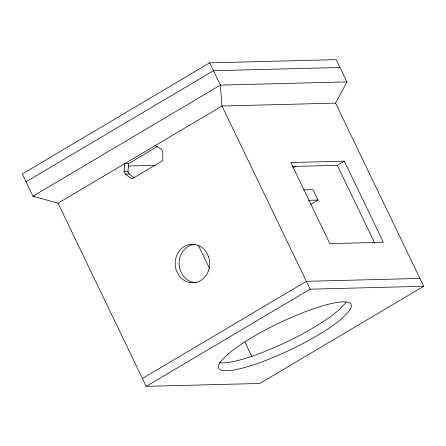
<?xml version="1.0" encoding="UTF-8"?>
<svg xmlns="http://www.w3.org/2000/svg" width="446" height="446" viewBox="0 0 446 446"><rect width="100%" height="100%" fill="white"/><g stroke="black" fill="none" stroke-linecap="round" stroke-linejoin="round"><path stroke-width="0.67" d="M155.169 145.63L161.519 149.254L162.779 151.874L162.773 160.621L131.86 178.946L125.309 174.085L124.049 171.47L124.724 163.676L128.638 163.576L127.963 171.37L129.223 173.985L134.14 177.631M335.554 103.126L346.938 81.88L336.234 59.641L209.659 62.864L22.3 173.929L33.004 196.168L58.047 203.203L221.985 106.02L335.554 103.126L423.7 286.282L259.762 383.465L146.193 386.359L58.047 203.203M26.08 181.778L213.439 70.713L340.008 67.491M128.108 163.894L157.366 146.55M293.05 167.802L296.032 166.035M292.124 166.492L337.304 165.338L344.329 161.173L383.365 242.284L329.845 243.65L290.809 162.539L344.329 161.173M310.895 204.307L318.043 200.07L313.003 189.606L303.553 189.845M142.413 378.509L306.357 281.326L419.92 278.432M146.193 386.359L310.132 289.175L423.7 286.282M346.938 81.88L220.363 85.108L33.004 196.168L34.392 196.134M128.214 166.024L155.314 165.332M124.049 171.47L127.963 171.37M125.309 174.085L129.223 173.985M308.587 200.31L318.043 200.07M337.304 165.338L374.54 242.708M209.659 62.864L220.363 85.108L221.985 106.02L310.132 289.175M198.526 245.707L209.375 268.247M244.932 342.127L251.862 356.527M346.074 302.21A73.462 14.523 -25.7 0 1 345.132 303.542L338.246 310.544A73.462 14.523 -25.7 0 1 280.166 344.975L262.989 352.234A73.462 14.523 -25.7 0 1 219.36 362.715M196.318 282.708A19.256 17.282 88.5 0 1 182.431 274.764L180.256 270.343A19.256 17.282 88.5 0 1 195.761 244.213M227.867 354.252L220.987 361.249A73.462 14.523 -25.7 0 0 266.769 360.084L283.94 352.825A73.462 14.523 -25.7 0 0 342.021 318.394L348.906 311.392A73.462 14.523 -25.7 0 0 303.124 312.557L285.953 319.821A73.462 14.523 -25.7 0 0 227.867 354.252M208.555 256.673L206.381 252.252A19.256 17.282 88.5 0 0 184.131 246.627A19.256 17.282 88.5 0 0 176.343 270.443L178.511 274.859A19.256 17.282 88.5 0 0 200.767 280.484A19.256 17.282 88.5 0 0 208.555 256.673"/></g></svg>
